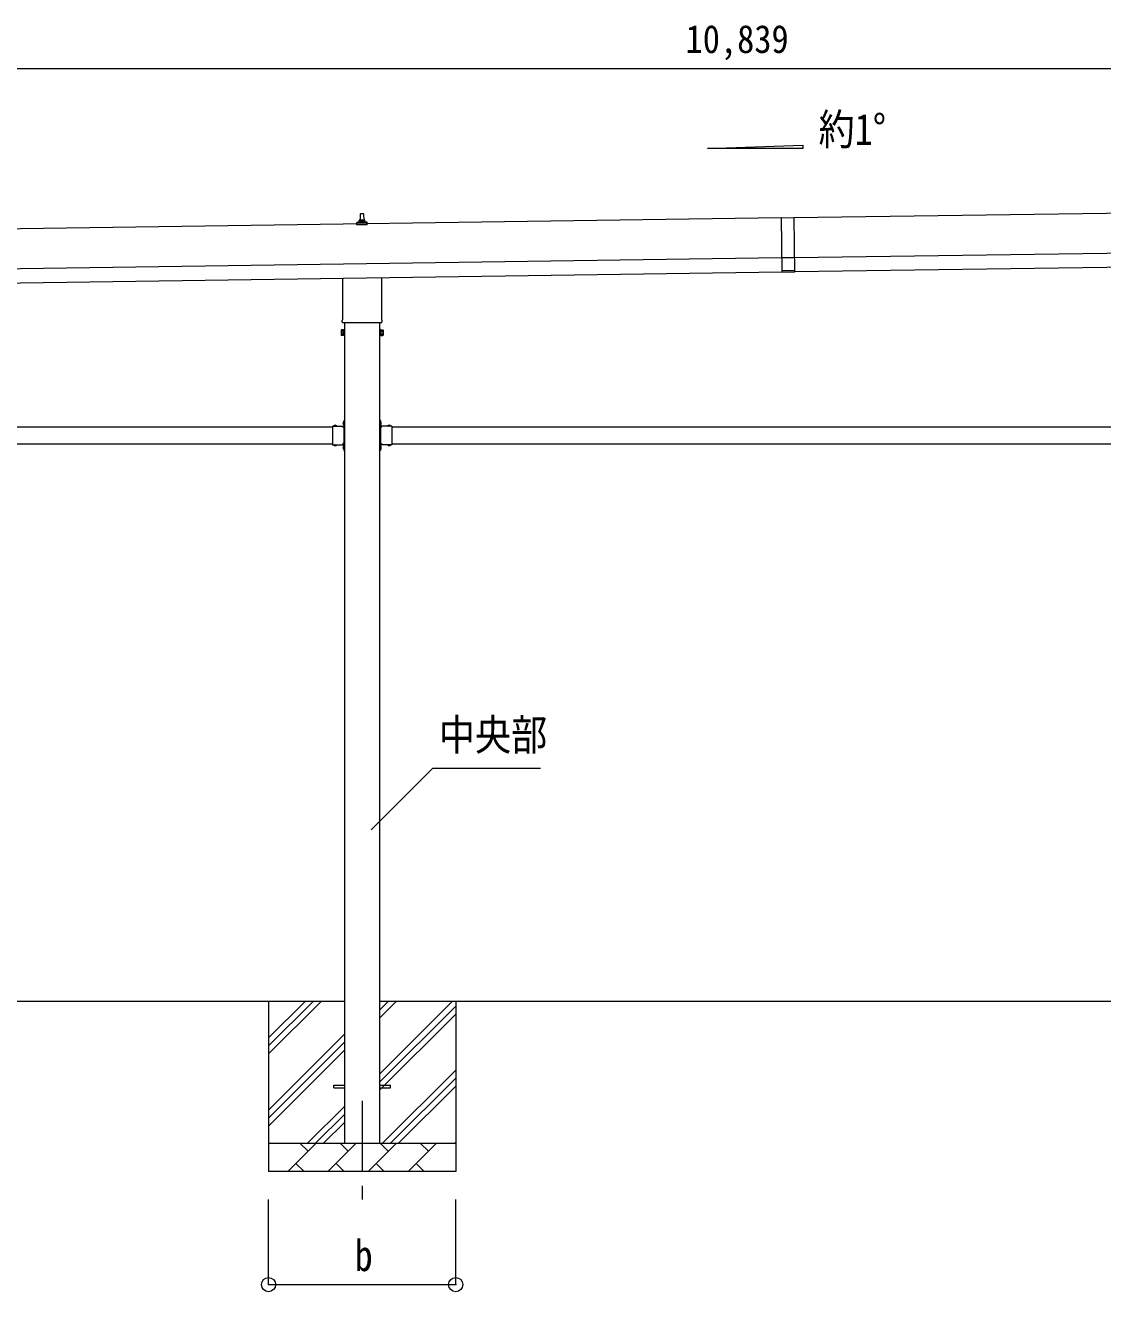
# Model space of a CAD drawing. Units: millimetres, scale not verified. Extents: x -13976 to 14131, y -9754 to 9646.
# Drawn here: x 2313 to 6113, y -5544 to -1074 of the extents above; entities that cross this region are included whole.
import ezdxf
from ezdxf.enums import TextEntityAlignment as Align

# ---------------------------------------------------------------- set-up
doc = ezdxf.new("R2010")
doc.units = ezdxf.units.MM
doc.header["$LTSCALE"] = 50
doc.header["$PDMODE"] = 32
doc.header["$PDSIZE"] = 50
doc.linetypes.add('CHAIN1', pattern=[8, 5, -1, 1, -1])
doc.linetypes.add('USER7', pattern=[2, 1, -1])
for name, color, linetype, lineweight in [('0-2_建具', 4, 'Continuous', 9), ('0-4_設備', 7, 'Continuous', 9), ('0-6_手摺', 5, 'Continuous', 5), ('0-7_ハッチ', 6, 'Continuous', 9)]:
    doc.layers.add(name, color=color, linetype=linetype, lineweight=lineweight)
doc.styles.add('ＭＳ ゴシック', font='')
doc.styles.get('ＭＳ ゴシック').set_extended_font_data('MS Gothic')

msp = doc.modelspace()

# ---------------------------------------------------------------- linework, layer by layer
at = {"layer": '0-2_建具'}
for p, q in [((10388.17, -1677.05), (5023.21, -1753.69)), ((3494.78, -1762.59), (3495.5, -1739.07)), ((3496.5, -1738.09), (3505.05, -1738.09)), ((3506.05, -1739.07), (3506.78, -1762.59)), ((4978.22, -1754.33), (-386.74, -1830.97)), ((3482.53, -1778.09), (3482.53, -1770.38)), ((3519.03, -1778.09), (3482.53, -1778.09)), ((3482.91, -1769.59), (3518.64, -1769.59)), ((3483.29, -1769.4), (3490.01, -1767.77)), ((3490.39, -1767.59), (3511.16, -1767.59)), ((3490.78, -1766.8), (3490.78, -1762.59)), ((3491.78, -1762.59), (3509.78, -1762.59)), ((3510.78, -1766.8), (3510.78, -1762.59)), ((3518.26, -1769.4), (3511.54, -1767.77)), ((3519.03, -1778.09), (3519.03, -1770.38)), ((4978.2, -1753.33), (4980.95, -1945.81)), ((5025.21, -1893.67), (10390.17, -1817.03)), ((5025.93, -1943.67), (10390.88, -1867.03)), ((-384.74, -1970.96), (4980.22, -1894.32)), ((5025.23, -1894.67), (4980.23, -1895.32)), ((-384.02, -2020.95), (4980.93, -1944.31)), ((3432.48, -2112.08), (3432.48, -1966.43)), ((3569.08, -1964.48), (3569.08, -2112.08)), ((5025.88, -1940.17), (4980.88, -1940.81)), ((5025.95, -1945.17), (4980.95, -1945.81)), ((3430.78, -2120.85), (3430.78, -2115.35)), ((3568.71, -2124.35), (3432.84, -2124.35)), ((3438.28, -2124.35), (3438.28, -5019.71)), ((3563.28, -5019.71), (3563.28, -2124.35)), ((3570.78, -2115.35), (3570.78, -2120.85)), ((3426.78, -2150.35), (3427.53, -2149.04)), ((3426.78, -2150.35), (3426.78, -2167.35)), ((3426.78, -2167.35), (3427.53, -2168.67)), ((3433.78, -2153.94), (3427.53, -2153.94)), ((3433.78, -2163.76), (3427.53, -2163.76)), ((3433.78, -2168.67), (3427.53, -2168.67)), ((3436.28, -2168.05), (3433.78, -2168.05)), ((3565.28, -2168.05), (3567.78, -2168.05)), ((3567.78, -2153.94), (3574.02, -2153.94)), ((3567.78, -2163.76), (3574.02, -2163.76)), ((3567.78, -2168.67), (3574.02, -2168.67)), ((3574.78, -2150.35), (3574.02, -2149.04)), ((3574.78, -2167.35), (3574.02, -2168.67)), ((3574.78, -2150.35), (3574.78, -2167.35)), ((605.28, -2491.71), (3396.28, -2491.71)), ((3396.28, -2488.71), (3396.28, -2554.71)), ((3396.28, -2488.71), (3436.28, -2488.71)), ((3399.38, -2488.2), (3399.38, -2488.71)), ((3399.38, -2488.71), (3411.18, -2488.71)), ((3435.77, -2472.81), (3436.28, -2472.81)), ((3436.28, -2468.71), (3438.28, -2468.71)), ((3436.28, -2468.71), (3436.28, -2488.71)), ((3436.28, -2472.81), (3436.28, -2484.61)), ((3438.28, -2475.71), (3436.28, -2475.71)), ((3438.28, -2481.71), (3436.28, -2481.71)), ((3436.28, -2492.71), (3436.28, -2550.71)), ((3438.28, -2468.71), (3438.28, -2488.71)), ((3565.28, -2468.71), (3563.28, -2468.71)), ((3563.28, -2468.71), (3563.28, -2488.71)), ((3563.28, -2475.71), (3565.28, -2475.71)), ((3563.28, -2481.71), (3565.28, -2481.71)), ((3565.28, -2468.71), (3565.28, -2488.71)), ((3565.78, -2472.81), (3565.28, -2472.81)), ((3565.28, -2472.81), (3565.28, -2484.61)), ((3605.28, -2488.71), (3565.28, -2488.71)), ((3565.28, -2492.71), (3565.28, -2550.71)), ((3602.18, -2488.71), (3590.38, -2488.71)), ((3602.18, -2488.2), (3602.18, -2488.71)), ((3605.28, -2488.71), (3605.28, -2554.71)), ((3605.28, -2491.71), (6396.28, -2491.71)), ((605.28, -2551.71), (3396.28, -2551.71)), ((3396.28, -2554.71), (3436.28, -2554.71)), ((3399.38, -2555.22), (3399.38, -2554.71)), ((3399.38, -2554.71), (3411.18, -2554.71)), ((3432.28, -2551.71), (3437.78, -2551.71)), ((3436.28, -2552.71), (3432.28, -2552.71)), ((3435.77, -2558.81), (3436.28, -2558.81)), ((3436.28, -2554.71), (3436.28, -2574.71)), ((3436.28, -2558.81), (3436.28, -2570.61)), ((3438.28, -2561.71), (3436.28, -2561.71)), ((3438.28, -2567.71), (3436.28, -2567.71)), ((3436.28, -2574.71), (3438.28, -2574.71)), ((3438.28, -2554.71), (3438.28, -2574.71)), ((3563.28, -2554.71), (3563.28, -2574.71)), ((3563.28, -2561.71), (3565.28, -2561.71)), ((3563.28, -2567.71), (3565.28, -2567.71)), ((3565.28, -2574.71), (3563.28, -2574.71)), ((3569.28, -2551.71), (3563.78, -2551.71)), ((3565.28, -2552.71), (3569.28, -2552.71)), ((3565.28, -2554.71), (3565.28, -2574.71)), ((3605.28, -2554.71), (3565.28, -2554.71)), ((3565.78, -2558.81), (3565.28, -2558.81)), ((3565.28, -2558.81), (3565.28, -2570.61)), ((3602.18, -2554.71), (3590.38, -2554.71)), ((3602.18, -2555.22), (3602.18, -2554.71)), ((3605.28, -2551.71), (6396.28, -2551.71)), ((3400.78, -4815.21), (3438.28, -4815.21)), ((3400.78, -4824.21), (3400.78, -4815.21)), ((3400.78, -4824.21), (3438.28, -4824.21)), ((3563.28, -4815.21), (3600.78, -4815.21)), ((3563.28, -4824.21), (3600.78, -4824.21)), ((3600.78, -4824.21), (3600.78, -4815.21))]:
    msp.add_line(p, q, dxfattribs=at)
at = {"layer": '0-2_建具', "color": 7, "linetype": 'CHAIN1'}
msp.add_line((3500.78, -4869.71), (3500.78, -5218.71), dxfattribs=at)
at = {"layer": '0-2_建具'}
for points in [[(4978.2, -1753.33), (5023.2, -1752.69), (5025.95, -1945.17)], [(3433.78, -2168.67), (3433.78, -2149.04), (3427.53, -2149.04)], [(3433.78, -2168.05), (3433.78, -2149.65), (3436.28, -2149.65)], [(3567.78, -2168.05), (3567.78, -2149.65), (3565.28, -2149.65)], [(3567.78, -2168.67), (3567.78, -2149.04), (3574.02, -2149.04)], [(3399.38, -2488.2), (3411.18, -2488.2), (3411.18, -2488.71)], [(3436.28, -2492.71), (3432.28, -2492.71), (3432.28, -2490.71), (3436.28, -2490.71)], [(3432.28, -2491.71), (3437.78, -2491.71), (3437.78, -2551.71)], [(3435.77, -2472.81), (3435.77, -2484.61), (3436.28, -2484.61)], [(3569.28, -2491.71), (3563.78, -2491.71), (3563.78, -2551.71)], [(3565.78, -2472.81), (3565.78, -2484.61), (3565.28, -2484.61)], [(3565.28, -2492.71), (3569.28, -2492.71), (3569.28, -2490.71), (3565.28, -2490.71)], [(3602.18, -2488.2), (3590.38, -2488.2), (3590.38, -2488.71)], [(3399.38, -2555.22), (3411.18, -2555.22), (3411.18, -2554.71)], [(3436.28, -2550.71), (3432.28, -2550.71), (3432.28, -2552.71)], [(3435.77, -2558.81), (3435.77, -2570.61), (3436.28, -2570.61)], [(3565.28, -2550.71), (3569.28, -2550.71), (3569.28, -2552.71)], [(3565.78, -2558.81), (3565.78, -2570.61), (3565.28, -2570.61)], [(3602.18, -2555.22), (3590.38, -2555.22), (3590.38, -2554.71)]]:
    msp.add_lwpolyline(points, dxfattribs=at)
for points in [[(3436.28, -2169.35), (3436.28, -2148.35), (3438.28, -2148.35), (3438.28, -2169.35)], [(3565.28, -2169.35), (3565.28, -2148.35), (3563.28, -2148.35), (3563.28, -2169.35)]]:
    msp.add_lwpolyline(points, close=True, dxfattribs=at)
at = {"layer": '0-2_建具', "linetype": 'USER7'}
for points in [[(3402.78, -2486.1), (3404.13, -2488.87), (3405.28, -2489.48)], [(3407.78, -2486.1), (3406.42, -2488.87), (3405.28, -2489.48)], [(3433.66, -2476.21), (3436.44, -2477.56), (3437.05, -2478.71)], [(3433.66, -2481.21), (3436.44, -2479.85), (3437.05, -2478.71)], [(3567.89, -2476.21), (3565.11, -2477.56), (3564.5, -2478.71)], [(3567.89, -2481.21), (3565.11, -2479.85), (3564.5, -2478.71)], [(3593.78, -2486.1), (3595.13, -2488.87), (3596.28, -2489.48)], [(3598.78, -2486.1), (3597.42, -2488.87), (3596.28, -2489.48)], [(3402.78, -2557.32), (3404.13, -2554.54), (3405.28, -2553.93)], [(3407.78, -2557.32), (3406.42, -2554.54), (3405.28, -2553.93)], [(3433.66, -2562.21), (3436.44, -2563.56), (3437.05, -2564.71)], [(3433.66, -2567.21), (3436.44, -2565.85), (3437.05, -2564.71)], [(3567.89, -2562.21), (3565.11, -2563.56), (3564.5, -2564.71)], [(3567.89, -2567.21), (3565.11, -2565.85), (3564.5, -2564.71)], [(3593.78, -2557.32), (3595.13, -2554.54), (3596.28, -2553.93)], [(3598.78, -2557.32), (3597.42, -2554.54), (3596.28, -2553.93)]]:
    msp.add_lwpolyline(points, dxfattribs=at)
at = {"layer": '0-2_建具'}
for centre, radius, start, end in [((3496.5, -1739.09), 1, 90, 178.60509), ((3505.05, -1739.09), 1, 1.39491, 90), ((3483.53, -1770.38), 1, 103.62699, 180), ((3489.78, -1766.8), 1, 283.62699, 0), ((3494.86, -1763.22), 4.13, 90, 171.17633), ((3491.78, -1763.59), 1, 90, 180), ((3504.11, -1762.59), 4.83, 133.60282, 180), ((3497.44, -1762.59), 4.83, 0, 46.39718), ((3506.69, -1763.22), 4.13, 8.82367, 90), ((3509.78, -1763.59), 1, 0, 90), ((3511.78, -1766.8), 1, 180, 256.37301), ((3518.03, -1770.38), 1, 0, 76.37301), ((3434.78, -2115.35), 4, 125.09963, 180), ((3434.78, -2120.85), 4, 180, 194.47751), ((3434.78, -2120.85), 4, 194.47751, 241.04498), ((3566.78, -2120.85), 4, 298.95502, 345.52249), ((3566.78, -2115.35), 4, 0, 54.90037), ((3566.78, -2120.85), 4, 345.52249, 0), ((3431.12, -2151.49), 4.34, 145.61575, 214.38425), ((3443.02, -2158.85), 16.24, 162.41205, 197.58795), ((3431.12, -2166.21), 4.34, 145.61575, 214.38425), ((3558.53, -2158.85), 16.24, 342.41205, 17.58795), ((3570.43, -2151.49), 4.34, 325.61575, 34.38425), ((3570.43, -2166.21), 4.34, 325.61575, 34.38425), ((3405.28, -2493.94), 8.23, 44.2189, 135.7811), ((3441.51, -2478.71), 8.23, 134.2189, 225.7811), ((3436.28, -2488.71), 2, 270, 0), ((3565.28, -2488.71), 2, 180, 270), ((3560.04, -2478.71), 8.23, 314.2189, 45.7811), ((3596.28, -2493.94), 8.23, 44.2189, 135.7811), ((3405.28, -2549.48), 8.23, 224.2189, 315.7811), ((3441.51, -2564.71), 8.23, 134.2189, 225.7811), ((3436.28, -2554.71), 2, 0, 90), ((3565.28, -2554.71), 2, 90, 180), ((3560.04, -2564.71), 8.23, 314.2189, 45.7811), ((3596.28, -2549.48), 8.23, 224.2189, 315.7811)]:
    msp.add_arc(centre, radius, start, end, dxfattribs=at)
at = {"layer": '0-4_設備', "color": 4}
msp.add_lwpolyline([(4719.04, -1509.14), (5055.04, -1496.72), (5055.04, -1509.14)], close=True, dxfattribs=at)
at = {"layer": '0-6_手摺', "color": 6, "lineweight": 9}
for p, q in [((-417.82, -1226.77), (10421.18, -1226.77)), ((3170.78, -5518.71), (3170.78, -5218.71)), ((3830.78, -5518.71), (3830.78, -5218.71)), ((3170.78, -5518.71), (3830.78, -5518.71))]:
    msp.add_line(p, q, dxfattribs=at)
at = {"layer": '0-6_手摺', "color": 7, "lineweight": 9}
for p, q in [((3438.28, -4519.71), (563.28, -4519.71)), ((3170.78, -4519.71), (3170.78, -5119.71)), ((3170.78, -4704.76), (3355.83, -4519.71)), ((3170.78, -4676.47), (3327.54, -4519.71)), ((3170.78, -4648.19), (3299.26, -4519.71)), ((6438.28, -4519.71), (3563.28, -4519.71)), ((3563.28, -4774.81), (3818.37, -4519.71)), ((3563.28, -4576.82), (3620.38, -4519.71)), ((3563.28, -4548.53), (3592.1, -4519.71)), ((3563.28, -4803.09), (3830.78, -4535.59)), ((3830.78, -4519.71), (3830.78, -5119.71)), ((3563.28, -4831.38), (3830.78, -4563.88)), ((3170.78, -4902.75), (3438.28, -4635.25)), ((3170.78, -4931.03), (3438.28, -4663.53)), ((3170.78, -4959.32), (3438.28, -4691.82)), ((3572.93, -5019.71), (3830.78, -4761.87)), ((3601.22, -5019.71), (3830.78, -4790.15)), ((3629.5, -5019.71), (3830.78, -4818.43)), ((3308.37, -5019.71), (3438.28, -4889.81)), ((3336.66, -5019.71), (3438.28, -4918.09)), ((3364.94, -5019.71), (3438.28, -4946.38)), ((3170.78, -5019.71), (3830.78, -5019.71)), ((3238.64, -5119.71), (3338.64, -5019.71)), ((3310.09, -5048.26), (3281.54, -5019.71)), ((3380.06, -5119.71), (3480.06, -5019.71)), ((3451.51, -5048.26), (3422.96, -5019.71)), ((3521.49, -5119.71), (3621.49, -5019.71)), ((3592.93, -5048.26), (3564.38, -5019.71)), ((3662.91, -5119.71), (3762.91, -5019.71)), ((3734.35, -5048.26), (3705.8, -5019.71)), ((3827.49, -5019.71), (3830.78, -5016.42)), ((3267.2, -5091.15), (3295.75, -5119.71)), ((3408.62, -5091.15), (3437.17, -5119.71)), ((3550.04, -5091.15), (3578.59, -5119.71)), ((3691.46, -5091.15), (3720.01, -5119.71)), ((3830.78, -5119.71), (3170.78, -5119.71))]:
    msp.add_line(p, q, dxfattribs=at)
at = {"layer": '0-6_手摺', "color": 6}
for p in [(3170.78, -5518.71), (3830.78, -5518.71)]:
    msp.add_point(p, dxfattribs=at)
at = {"layer": '0-7_ハッチ'}
for p, q in [((3748.41, -3697.63), (3532.4, -3913.64)), ((4129.72, -3697.63), (3748.41, -3697.63))]:
    msp.add_line(p, q, dxfattribs=at)

# ---------------------------------------------------------------- texts
at = {"layer": '0-4_設備', "style": 'ＭＳ ゴシック', "width": 0.85}
msp.add_text('約1°', height=110, dxfattribs=at).set_placement((5110.72, -1529.36), align=Align.BOTTOM_LEFT)
at = {"layer": '0-6_手摺', "color": 7, "style": 'ＭＳ ゴシック'}
for s, height, width, p in [('10,839', 98.97, 0.9, (4641.68, -1201.77)), ('b', 110, 0.85, (3474.53, -5503.71))]:
    msp.add_text(s, height=height, dxfattribs=dict(at, width=width)).set_placement(p, align=Align.BOTTOM_LEFT)
at = {"layer": '0-7_ハッチ', "color": 7, "style": 'ＭＳ ゴシック', "width": 0.85}
msp.add_text('中央部', height=110, dxfattribs=at).set_placement((3771.04, -3666.28), align=Align.BOTTOM_LEFT)

doc.saveas('drawing.dxf')
